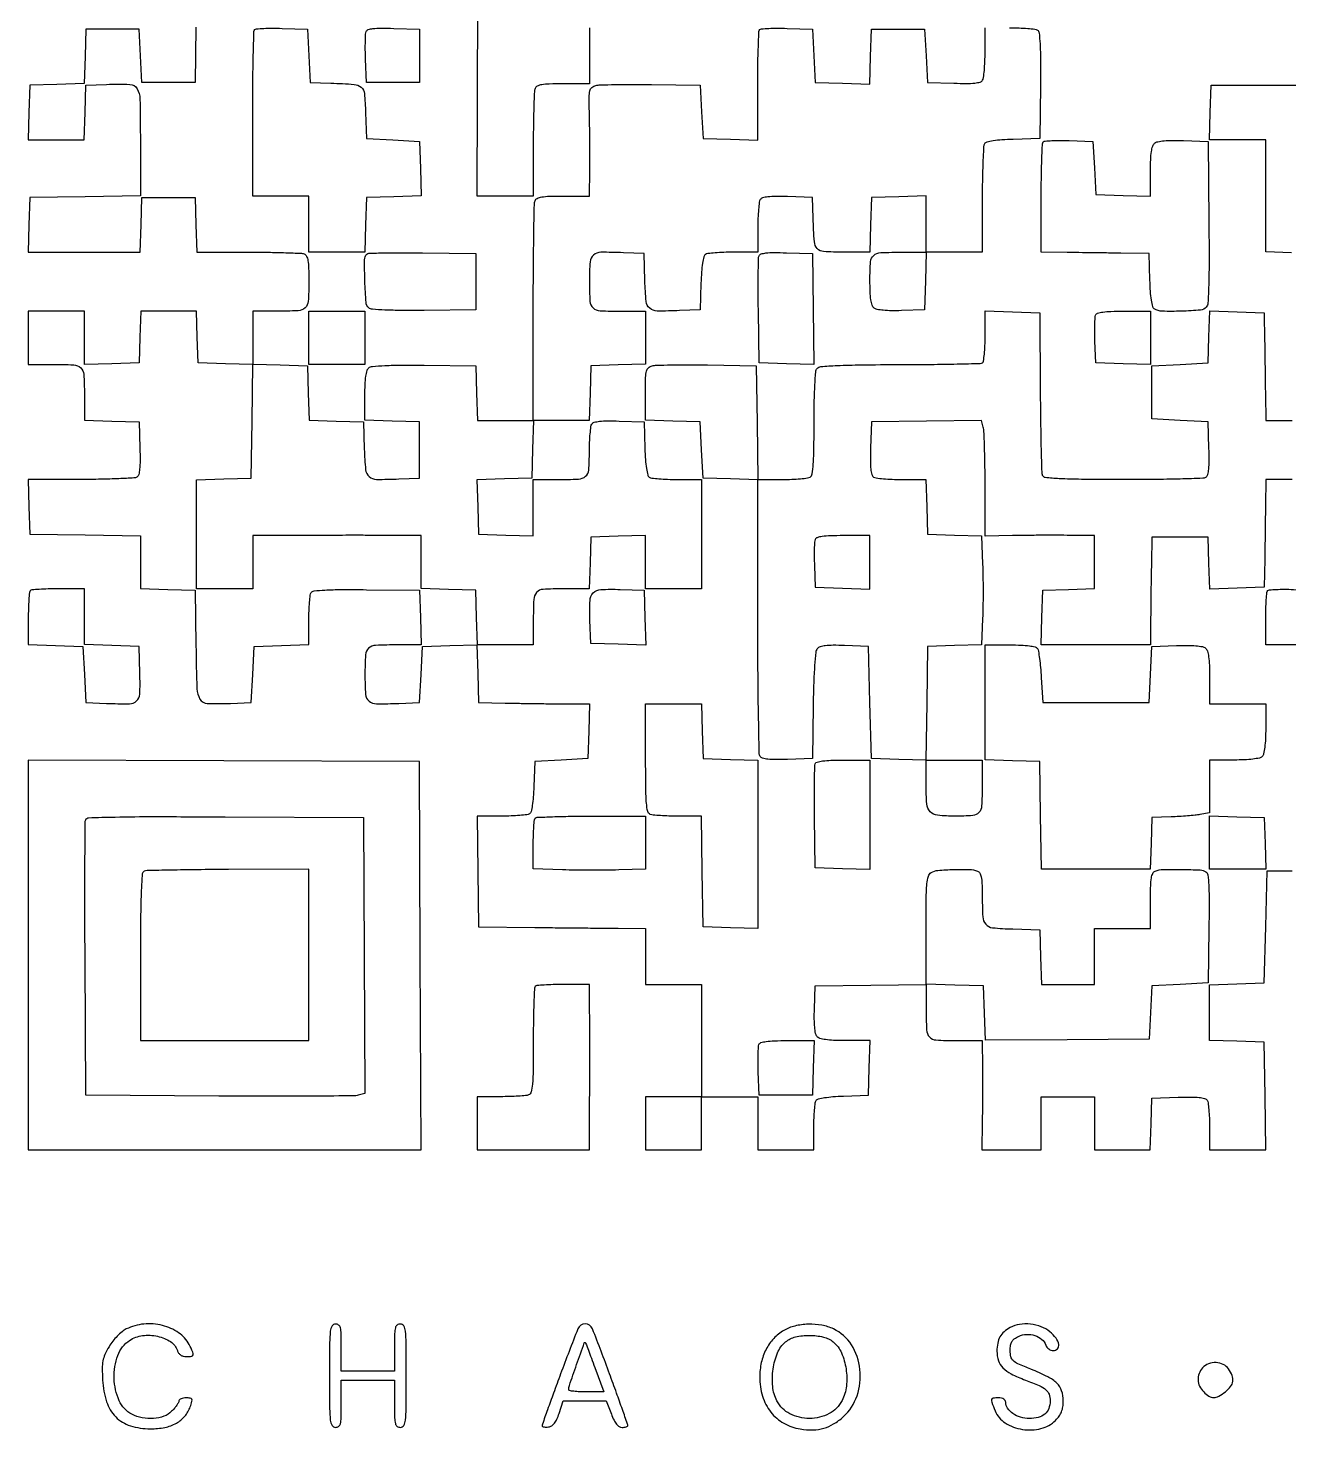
# Model space of a CAD drawing. Extents: x 156 to 936, y 95 to 969.
# Drawn here: x 155.9 to 582.9, y 95.1 to 569.9 of the extents above; entities that cross this region are included whole.
import ezdxf

# ---------------------------------------------------------------- set-up
doc = ezdxf.new("R2010")
doc.units = 0

msp = doc.modelspace()

# ---------------------------------------------------------------- linework, layer by layer
for points in [[(346, 569.962474), (346, 551), (337.106989, 551, 0.00673), (332.428287, 550.937024, 0.034532), (329.845898, 550.688469, 0.06988), (328.346128, 550.217093, 0.192406), (327.606989, 549.418213, 0.081401), (327.364228, 548.244542, 0.002396), (327.178303, 543.184475, 0.00474), (327.044049, 537.207024, 0.003244), (327, 530.418213), (327, 513), (317.492862, 513), (307.985724, 513), (308.242862, 579.25)], [(488.25, 569.984687, -0.00854), (491.497473, 569.923184, -0.011541), (494.429181, 569.749726, -0.008672), (496.852426, 569.507761, -0.112816), (497.700404, 569.206323, -0.229632), (498.294705, 568.243763, -0.012092), (498.582705, 564.535465, -0.012629), (498.736243, 559.066851, -0.00349), (498.700404, 550.471635), (498.5, 532.5), (489.532999, 532.207902, 0.009786), (485.707636, 532.008289, 0.020298), (482.737125, 531.673305, 0.020215), (480.552989, 531.24575, 0.195149), (479.798312, 530.707902, 0.129255), (479.489647, 529.741212, 0.002676), (479.251635, 524.640759, 0.006075), (479.076779, 518.639681, 0.004029), (479.015313, 511.75), (479, 494), (469.536212, 494), (460.072424, 494), (459.786212, 484.25), (459.5, 474.5), (451.655204, 474.206229, -0.01153), (448.264652, 474.157498, -0.021342), (445.514748, 474.298867, -0.023545), (443.431833, 474.594776, -0.126804), (442.405204, 475.078674, -0.144912), (441.750408, 476.056098, -0.038672), (441.327728, 477.901799, -0.027367), (441.07498, 480.608736, -0.009595), (441, 484.515456, -0.01699), (441.212859, 490.777987, -0.201397), (442.280595, 492.90398, -0.167513), (444.642561, 493.836298, -0.011001), (452.081787, 494), (460, 494), (460, 503.537526), (460, 513.075052), (450.75, 512.787526), (441.5, 512.5), (441.212474, 503.25), (440.924948, 494), (431.981526, 494, -0.014194), (425.286679, 494.190094, -0.199365), (423.165084, 495.215838, -0.165063), (422.188689, 497.527107, -0.009054), (421.754332, 505.5), (421.5, 512.5), (413.085653, 512.793098, 0.008519), (409.085459, 512.864234, 0.027159), (406.4185, 512.721251, 0.039341), (404.659703, 512.389362, 0.187221), (403.850966, 511.793098, 0.110402), (403.527533, 510.894283, 0.00954), (403.267102, 508.45641, 0.012203), (403.081041, 505.504112, 0.00917), (403.015313, 502.25), (403, 494), (394.75, 493.984687, 0.008591), (391.501991, 493.922842, 0.011595), (388.568616, 493.748365, 0.008743), (386.144238, 493.504907, 0.112618), (385.292098, 493.201688, 0.195149), (384.75425, 492.447011, 0.020215), (384.326695, 490.262875, 0.020298), (383.991711, 487.292364, 0.009786), (383.792098, 483.467001), (383.5, 474.5), (376.520917, 474.199088, -0.012739), (368.942653, 474.065605, -0.177046), (366.421808, 475.009645, -0.194277), (365.223546, 477.321238, -0.015844), (364.787398, 484.259666), (364.5, 493.5), (357.520917, 493.800912, 0.012267), (349.889946, 493.942531, 0.175386), (347.378493, 493.01661, 0.203074), (346.229837, 490.753293, 0.017236), (346, 484.087937, 0.014829), (346.200014, 477.345637, 0.195691), (347.25355, 475.141127, 0.174979), (349.601181, 474.170532, 0.011397), (357.081787, 474), (365, 474), (365, 465.037526), (365, 456.075052), (355.75, 455.787526), (346.5, 455.5), (346.212474, 446.25), (345.924948, 437), (336.498686, 437), (327.072424, 437), (326.786212, 427.25), (326.5, 417.5), (317.212977, 417.211984), (307.925954, 416.923969), (308.212977, 407.711984), (308.5, 398.5), (317.75, 398.212474), (327, 397.924948), (327, 407.462474), (327, 417), (334.918213, 417, 0.010942), (342.344571, 417.162535, 0.165682), (344.712752, 418.08692, 0.202261), (345.787688, 420.197169, 0.01753), (346.015313, 426.356989, -0.009288), (346.081049, 429.570103, -0.012325), (346.267102, 432.487838, -0.009701), (346.527636, 434.896861, -0.10999), (346.850966, 435.793098, -0.187221), (347.659703, 436.389362, -0.039341), (349.4185, 436.721251, -0.027159), (352.085459, 436.864234, -0.008519), (356.085653, 436.793098), (364.5, 436.5), (364.792098, 427.532999, 0.009786), (364.991711, 423.707636, 0.020298), (365.326695, 420.737125, 0.020215), (365.75425, 418.552989, 0.195149), (366.292098, 417.798312, 0.112618), (367.144238, 417.495093, 0.008743), (369.568616, 417.251635, 0.011595), (372.501991, 417.077158, 0.008591), (375.75, 417.015313), (384, 417), (384, 398.5), (384, 380), (374.5, 380), (365, 380), (365, 389.037526), (365, 398.075052), (355.75, 397.787526), (346.5, 397.5), (346.211067, 388.75), (345.922134, 380), (337.068056, 380, 0.014894), (330.341584, 379.799592, 0.19588), (328.139643, 378.745608, 0.17474), (327.170301, 376.397567, 0.011383), (327, 368.918213), (327, 361), (317.537526, 361), (308.075052, 361), (307.787526, 370.25), (307.5, 379.5), (298.25, 379.787526), (289, 380.075052), (289, 389.037526), (289, 398), (279.75, 398.065327, 0.000911), (275.454106, 398.087835, 0.000484), (270.132812, 398.100863, 0.000482), (264.692963, 398.103677, 0.000748), (260, 398.094565, -0.000007), (255.342287, 398.078617, -0.000004), (250.014062, 398.060489, -0.000004), (244.851552, 398.043015, -0.000009), (240.75, 398.029238), (232, 398), (232, 389), (232, 380), (222.5, 380), (213, 380), (213, 398.462474), (213, 416.924948), (222.25, 417.212474), (231.5, 417.5), (231.771723, 436.787238), (232.043446, 456.074477), (241.271723, 455.787238), (250.5, 455.5), (250.787036, 446.287036), (251.074071, 437.074071), (260.287036, 436.787036), (269.5, 436.5), (269.787398, 427.259666, 0.015844), (270.223546, 420.321238, 0.194277), (271.421808, 418.009645, 0.177046), (273.942653, 417.065605, 0.012739), (281.520917, 417.199088), (288.5, 417.5), (288.5, 427), (288.5, 436.5), (279.25, 436.787526), (270, 437.075052), (270, 445.415081, -0.009932), (270.075287, 449.204974, -0.024571), (270.321808, 451.971987, -0.031047), (270.716156, 453.916716, -0.155212), (271.309087, 454.841556, -0.154677), (272.515232, 455.331439, -0.008096), (276.733702, 455.596234, -0.010385), (282.398845, 455.742011, -0.004306), (290.059087, 455.714001), (307.5, 455.5), (307.787526, 446.25), (308.075052, 437), (317.537526, 437), (327, 437), (327, 473.418213, -0.001558), (327.043843, 487.491593, -0.002435), (327.178303, 499.603225, -0.00066), (327.360793, 510.155181, -0.087168), (327.606989, 511.418213, -0.192406), (328.346128, 512.217093, -0.06988), (329.845898, 512.688469, -0.034532), (332.428287, 512.937024, -0.00673), (337.106989, 513), (346, 513), (346.118604, 521.75, 0.003042), (346.148847, 525.798511, 0.001646), (346.139354, 530.781082, 0.001639), (346.096358, 535.854449, 0.002586), (346.02269, 540.206875, -0.003803), (345.932353, 546.441161, -0.053038), (346.154375, 548.674329, -0.168965), (346.825018, 549.793538, -0.117984), (348.154086, 550.454186, -0.049828), (349.753688, 550.65819, -0.002931), (354.657763, 550.763221, -0.004405), (360.508798, 550.802669, -0.00323), (367, 550.747311), (383.5, 550.5), (384, 541.5), (384.5, 532.5), (393.75, 532.212474), (403, 531.924948), (403, 550.295808, -0.003576), (403.05073, 557.388334, -0.005629), (403.206402, 563.476628, -0.001779), (403.418393, 568.723569, -0.187517), (403.702644, 569.369311, -0.179987), (404.290922, 569.638564, -0.007016), (406.709672, 569.781547, -0.011703), (409.626528, 569.84459, -0.007913), (412.952644, 569.785977), (421.5, 569.5), (422, 560.5), (422.5, 551.5), (431.711984, 551.212977), (440.923969, 550.925954), (441.211984, 560.212977), (441.5, 569.5), (450.5, 569.5), (459.5, 569.5), (460, 560.5), (460.5, 551.5), (469.41543, 551.208654, 0.007874), (473.674656, 551.136581, 0.025891), (476.481964, 551.278743, 0.03736), (478.324421, 551.608404, 0.190691), (479.150117, 552.208654, 0.110447), (479.473134, 553.10652, 0.009524), (479.733216, 555.544105, 0.01219), (479.919039, 558.496014, 0.009158), (479.984687, 561.75), (480, 570)], [(212.772065, 570.25), (212.5, 551.5), (203.5, 551.5), (194.5, 551.5), (194, 560.5), (193.5, 569.5), (184.5, 569.5), (175.5, 569.5), (175.212964, 560.287036), (174.925929, 551.074071), (165.712964, 550.787036), (156.5, 550.5), (156.212474, 541.25), (155.924948, 532), (165.424948, 532), (174.924948, 532), (175.212474, 541.25), (175.5, 550.5), (182.479083, 550.800912, -0.019887), (190.395541, 550.827201, -0.254784), (192.858708, 549.366061, -0.130637), (193.82844, 545.950524, -0.004209), (193.95, 531.509196), (193.95, 513.043947), (175.225, 512.771973), (156.5, 512.5), (156.212474, 503.25), (155.924948, 494), (174.924948, 494), (193.924948, 494), (194.212474, 503.25), (194.5, 512.5), (203.5, 512.5), (212.5, 512.5), (212.787526, 503.25), (213.075052, 494), (230.455738, 494, -0.003251), (237.230164, 493.95595, -0.004749), (243.195498, 493.821697, -0.002404), (248.244887, 493.63576, -0.081377), (249.418213, 493.393011, -0.191418), (250.215888, 492.657806, -0.070374), (250.68772, 491.171299, -0.03487), (250.936736, 488.615452, -0.006853), (251, 484, -0.015117), (250.798229, 477.3277, -0.196524), (249.742703, 475.134562, -0.173918), (247.393226, 474.169516, -0.011337), (239.918213, 474), (232, 474), (232, 464.962474), (232, 455.924948), (222.75, 456.212474), (213.5, 456.5), (213.211067, 465.25), (212.922134, 474), (203.5, 474), (194.077866, 474), (193.788933, 465.25), (193.5, 456.5), (184.25, 456.212474), (175, 455.924948), (175, 464.962474), (175, 474), (165.5, 474), (156, 474), (156, 465), (156, 456), (163.918213, 456, -0.011384), (171.397656, 455.829682, -0.174757), (173.745668, 454.860252, -0.195866), (174.79962, 452.658129, -0.014889), (175, 445.930537), (175, 437.075052), (184.25, 436.787526), (193.5, 436.5), (193.791346, 427.58457, -0.007874), (193.863419, 423.325344, -0.025891), (193.721257, 420.518036, -0.03736), (193.391596, 418.675579, -0.190691), (192.791346, 417.849883, -0.12812), (191.766219, 417.520949, -0.002982), (186.654247, 417.266784, -0.006424), (180.622383, 417.080541, -0.004289), (173.712474, 417.015313), (155.924948, 417), (156.212474, 407.75), (156.5, 398.5), (175.25, 398.227935), (194, 397.955869), (194, 389.015461), (194, 380.075052), (203.25, 379.787526), (212.5, 379.5), (212.772016, 360.763526, 0.004158), (213.106261, 346.126829, 0.128108), (214.125538, 342.660318, 0.253026), (216.624132, 341.181735, 0.020449), (224.520917, 341.199088), (231.5, 341.5), (232, 351), (232.5, 360.5), (241.75, 360.787526), (251, 361.075052), (251.015313, 369.287526, -0.008579), (251.076819, 372.520618, -0.011582), (251.250274, 375.440204, -0.008725), (251.492273, 377.853243, -0.11268), (251.793677, 378.700404, -0.229632), (252.756237, 379.294705, -0.012092), (256.464535, 379.582705, -0.012629), (261.933149, 379.736243, -0.00349), (270.528365, 379.700404), (288.5, 379.5), (288.787526, 370.25), (289.075052, 361), (281.119313, 361, 0.011317), (273.609079, 360.829994, 0.174628), (271.256453, 359.86009, 0.19609), (270.200552, 357.655815, 0.014866), (270, 350.912063, 0.017236), (270.229837, 344.246707, 0.203074), (271.378493, 341.98339, 0.175386), (273.889946, 341.057469, 0.012267), (281.520917, 341.199088), (288.5, 341.5), (289, 351), (289.5, 360.5), (298.713341, 360.787041), (307.926682, 361.074081), (308.213341, 351.287041), (308.5, 341.5), (317.5, 341.301866, 0.001404), (321.650879, 341.222148, 0.000772), (326.731336, 341.146698, 0.000769), (331.886559, 341.086034, 0.001232), (336.287526, 341.051866), (346.075052, 341), (345.787526, 331.75), (345.5, 322.5), (336.5, 322), (327.5, 321.5), (327.206033, 313.031844, -0.010674), (327.005667, 309.460658, -0.020911), (326.666992, 306.63313, -0.02067), (326.236162, 304.533237, -0.192561), (325.706033, 303.797157, -0.112747), (324.854448, 303.494361, -0.008694), (322.424353, 303.251296, -0.011557), (319.484266, 303.077071, -0.008556), (316.227935, 303.015313), (307.955869, 303), (308.227935, 284.25), (308.5, 265.5), (327.5, 265.299228, 0.000224), (335.452664, 265.218754, 0.000205), (343.635938, 265.142972, 0.000205), (350.936742, 265.081359, 0.000677), (355.75, 265.049228), (365, 265), (365, 255.5), (365, 246), (374.5, 246), (384, 246), (384, 227), (384, 208), (374.5, 208), (365, 208), (365, 199), (365, 190), (374.5, 190), (384, 190), (384, 199), (384, 208), (393.5, 208), (403, 208), (403, 199), (403, 190), (412.5, 190), (422, 190), (422.015313, 197.75, -0.009121), (422.07711, 200.806269, -0.012155), (422.251296, 203.57771, -0.009471), (422.494844, 205.866303, -0.110752), (422.797157, 206.706033, -0.192561), (423.533237, 207.236162, -0.02067), (425.63313, 207.666992, -0.020911), (428.460658, 208.005667, -0.010674), (432.031844, 208.206033), (440.5, 208.5), (440.787526, 217.75), (441.075052, 227), (432.659971, 227, -0.009341), (428.67439, 227.074469, -0.027071), (425.928617, 227.326393, -0.038412), (424.062509, 227.748416, -0.145738), (423.078674, 228.405204, -0.126804), (422.594776, 229.431833, -0.023545), (422.298867, 231.514748, -0.021342), (422.157498, 234.264652, -0.01153), (422.206229, 237.655204), (422.5, 245.5), (441.25, 245.772065), (460, 246.044131), (460, 238.103853, 0.011363), (460.170443, 230.604629, 0.175001), (461.141832, 228.254453, 0.195746), (463.348662, 227.199954, 0.01479), (470.106989, 227), (479, 227), (479.093918, 217.75, -0.002292), (479.117367, 213.539118, -0.001345), (479.108771, 208.5, -0.001345), (479.073066, 203.460889, -0.002292), (479.012598, 199.25), (478.83736, 190), (488.91868, 190), (499, 190), (499, 199), (499, 208), (508, 208), (517, 208), (517, 199), (517, 190), (526.461067, 190), (535.922134, 190), (536.211067, 198.75), (536.5, 207.5), (545.41543, 207.791346, -0.007874), (549.674656, 207.863419, -0.025891), (552.481964, 207.721257, -0.03736), (554.324421, 207.391596, -0.190691), (555.150117, 206.791346, -0.10844), (555.472644, 205.905885, -0.010308), (555.733216, 203.60277, -0.012782), (555.918998, 200.812394, -0.009736), (555.984687, 197.75), (556, 190), (565.522559, 190), (575.045117, 190), (574.772559, 208.25), (574.5, 226.5), (565.25, 226.787526), (556, 227.075052), (556, 236.5), (556, 245.924948), (565.25, 246.212474), (574.5, 246.5), (575, 265.5), (575.5, 284.5), (584, 284.5)], [(584, 417), (575, 417), (574.920976, 408.25, -0.000753), (574.878466, 404.215499, -0.000414), (574.814941, 399.279688, -0.000413), (574.742218, 394.27269, -0.000662), (574.670976, 390), (574.5, 380.5), (565.289473, 380.212997), (556.078945, 379.925993), (555.789473, 388.712997), (555.5, 397.5), (546, 397.5), (536.5, 397.5), (536.301866, 388.5, 0.00132), (536.222157, 384.385751, 0.000758), (536.146698, 379.426562, 0.000758), (536.08599, 374.443617, 0.001265), (536.051866, 370.25), (536, 361), (517.462474, 361), (498.924948, 361), (499.212474, 370.25), (499.5, 379.5), (508.25, 379.788933), (517, 380.077866), (517, 389.038933), (517, 398), (507.75, 398.093918, 0.002292), (503.539118, 398.117367, 0.001345), (498.5, 398.108771, 0.001345), (493.460889, 398.073066, 0.002292), (489.25, 398.012598), (480, 397.83736), (479.986345, 415.16868, 0.003246), (479.936805, 421.973159, 0.00449), (479.797917, 428.076212, 0.002856), (479.606087, 433.196561, 0.05471), (479.364061, 434.771616), (478.755432, 437.043231), (460.127716, 436.771616), (441.5, 436.5), (441.208654, 427.58457, 0.007874), (441.136581, 423.325344, 0.025891), (441.278743, 420.518036, 0.03736), (441.608404, 418.675579, 0.190691), (442.208654, 417.849883, 0.110303), (443.105622, 417.526902, 0.00958), (445.533081, 417.266784, 0.012233), (448.472868, 417.080964, 0.009199), (451.712474, 417.015313), (459.924948, 417), (460.212474, 407.75), (460.5, 398.5), (469.654706, 398.213735), (478.809412, 397.92747), (479.154706, 388.35795, -0.005583), (479.261983, 384.050873, -0.003473), (479.296302, 378.997442, -0.003484), (479.260791, 374.011589, -0.006298), (479.151854, 369.930442), (478.803708, 361.072454), (469.651854, 360.786227), (460.5, 360.5), (460.228407, 341.25), (459.956814, 322), (469.478407, 322), (479, 322), (479, 313.106989, -0.013048), (478.826319, 306.452734, -0.172537), (477.897552, 304.218081, -0.193967), (475.811393, 303.205172, -0.01721), (469.852471, 303, -0.024519), (463.919925, 303.291098, -0.18172), (461.425874, 304.519247, -0.16934), (460.26327, 307.135225, -0.020681), (460, 313.497658), (460, 321.924948), (450.75, 322.212474), (441.5, 322.5), (441, 341.5), (440.5, 360.5), (432.403945, 360.787955, 0.009179), (428.505848, 360.854987, 0.028683), (425.888226, 360.701645, 0.042759), (424.133146, 360.343442, 0.148905), (423.177736, 359.714159, 0.148709), (422.659149, 358.478879, 0.007389), (422.270344, 354.043584, 0.009943), (421.960504, 348.178124, 0.004405), (421.773792, 340.426204), (421.5, 322.5), (413.085653, 322.206902, -0.008519), (409.085459, 322.135766, -0.027159), (406.4185, 322.278749, -0.039341), (404.659703, 322.610638, -0.187221), (403.850966, 323.206902, -0.137259), (403.51657, 324.31728, -0.000528), (403.267102, 337.695067, -0.002655), (403.080334, 352.903649, -0.00166), (403.015313, 370.712474), (403, 416.924948), (393.75, 417.212474), (384.5, 417.5), (384, 427), (383.5, 436.5), (374.25, 436.787526), (365, 437.075052), (365, 446.018474, -0.004756), (365.052686, 451.557649, -0.053446), (365.328397, 453.737505, -0.153964), (365.996547, 454.856882, -0.121969), (367.25, 455.516463, -0.053901), (368.797256, 455.724981, -0.002978), (373.685938, 455.824256, -0.004581), (379.515656, 455.854498, -0.003332), (386, 455.785515), (402.5, 455.5), (402.771593, 436.25), (403.043186, 417), (411.271593, 417.015313, 0.009176), (414.517247, 417.080926, 0.012209), (417.462002, 417.266638, 0.009549), (419.893626, 417.52658, 0.110385), (420.790541, 417.849385, 0.220723), (421.448073, 418.873054, 0.016407), (421.800709, 422.262256, 0.014231), (422.021347, 427.46242, 0.003486), (422.081081, 436.030458, -0.004788), (422.149456, 443.170919, -0.008965), (422.363592, 448.943159, -0.005377), (422.666551, 453.543223, -0.155282), (423.105096, 454.626633, -0.20349), (424.347918, 455.268257, -0.007154), (429.865165, 455.603946, -0.008758), (437.964491, 455.838455, -0.002204), (451.161454, 455.931117, 0.001923), (461.588984, 455.99846, 0.00305), (470.518333, 456.14495, 0.000712), (478.331515, 456.331935, 0.132829), (479.096899, 456.559887, 0.223267), (479.455302, 457.109448, 0.00974), (479.734714, 459.44464, 0.014955), (479.934548, 462.307113, 0.009948), (480, 465.596543), (480, 474.075052), (489.25, 473.787526), (498.5, 473.5), (498.670985, 446.677101, 0.001783), (498.774162, 436.298381, 0.002759), (498.944711, 427.334802, 0.000857), (499.148675, 419.568502, 0.084811), (499.362711, 418.497175, 0.284356), (500.347665, 417.74794, 0.011151), (505.079476, 417.397559, 0.010514), (512.614259, 417.167042, 0.001879), (526.691726, 417.085407, 0.002864), (537.060239, 417.123634, 0.004446), (546.004402, 417.287398, 0.001457), (553.721296, 417.519859, 0.133867), (554.791346, 417.849904, 0.190694), (555.391597, 418.67559, 0.03736), (555.721258, 420.518039, 0.025891), (555.863419, 423.325341, 0.007874), (555.791346, 427.58457), (555.5, 436.5), (546, 437), (536.5, 437.5), (536.5, 446.5), (536.5, 455.5), (546, 456), (555.5, 456.5), (555.789473, 465.287003), (556.078945, 474.074007), (565.289473, 473.787003), (574.5, 473.5), (574.643608, 464, -0.000218), (574.706331, 459.727313, -0.000136), (574.776284, 454.720312, -0.000137), (574.842549, 449.784503, -0.000248), (574.893608, 445.75), (575, 437), (584, 437)]]:
    msp.add_lwpolyline(points, format="xyb")
for points in [[(251, 560.5), (251.5, 551.5), (258.5, 551.245668, -0.009206), (266.366323, 550.81473, -0.159803), (268.710509, 549.850964, -0.195196), (269.801646, 547.746161, -0.014923), (270.211203, 541.240685), (270.5, 532.5), (279.5, 532), (288.5, 531.5), (288.787023, 522.288016), (289.074046, 513.076031), (279.787023, 512.788016), (270.5, 512.5), (270.212474, 503.25), (269.924948, 494), (260.462474, 494), (251, 494), (251, 503.5), (251, 513), (241.5, 513), (232, 513), (232, 540.833333, -0.002362), (232.050651, 551.554139, -0.003792), (232.206402, 560.697027, -0.000816), (232.416662, 568.705227, -0.191676), (232.702644, 569.369311, -0.179987), (233.290922, 569.638564, -0.007016), (235.709672, 569.781547, -0.011703), (238.626528, 569.84459, -0.007913), (241.952644, 569.785977), (250.5, 569.5)], [(288.5, 560.5), (288.5, 551.5), (279.5, 551.5), (270.5, 551.5), (270.205027, 559.411609, -0.006757), (270.130652, 562.542211, -0.008847), (270.151984, 565.403842, -0.006825), (270.2445, 567.787219, -0.078651), (270.438673, 568.700781, -0.222283), (271.127059, 569.364206, -0.05328), (272.715903, 569.724548, -0.030281), (275.338027, 569.871594, -0.007113), (279.733647, 569.789171), (288.5, 569.5)], [(517, 522.5), (517.5, 513.5), (526.75, 513.212474), (536, 512.924948), (536, 521.340029, -0.009351), (536.074482, 525.322334, -0.027014), (536.326278, 528.069021, -0.038246), (536.747672, 529.936888, -0.145956), (537.40308, 530.919564, -0.128993), (538.450915, 531.407951, -0.022589), (540.626634, 531.702175, -0.020484), (543.52409, 531.84218, -0.010573), (547.15308, 531.792008), (555.5, 531.5), (555.766305, 504.122109, -0.002362), (555.830267, 491.335809, -0.007654), (555.702722, 482.850013, -0.005572), (555.451567, 476.798678, -0.161405), (554.89386, 475.372109, -0.201624), (552.982658, 474.376732, -0.012415), (546.445614, 474.000988, -0.014843), (539.963846, 473.982174, -0.135666), (537.292098, 474.798312, -0.195149), (536.75425, 475.552989, -0.020215), (536.326695, 477.737125, -0.020298), (535.991711, 480.707636, -0.009786), (535.792098, 484.532999), (535.5, 493.5), (526, 493.643608, 0.000218), (521.727313, 493.706331, 0.000136), (516.720312, 493.776284, 0.000137), (511.784503, 493.842549, 0.000248), (507.75, 493.893608), (499, 494), (499, 512.333333, -0.003589), (499.050815, 519.411553, -0.005649), (499.206746, 525.487996, -0.001792), (499.419108, 530.723863, -0.187471), (499.703816, 531.370483, -0.17855), (500.286747, 531.639255, -0.007766), (502.564452, 531.783202, -0.012381), (505.319749, 531.846095, -0.008434), (508.453816, 531.787149), (516.5, 531.5)], [(307.5, 484), (307.5, 474.5), (290.059087, 474.285999, -0.004306), (282.398845, 474.257989, -0.010385), (276.733702, 474.403766, -0.008096), (272.515232, 474.668561, -0.154677), (271.309087, 475.158444, -0.204489), (270.367182, 476.991528, -0.009287), (269.987218, 484.19958, -0.009446), (269.87764, 491.407752, -0.197954), (270.688496, 493.355163, -0.19128), (271.321579, 493.628369, -0.001798), (276.480314, 493.761564, -0.0057), (282.465536, 493.826322, -0.003617), (289.438496, 493.77183), (307.5, 493.5)], [(421.772204, 474.71218), (422.044409, 455.924361), (412.772204, 456.21218), (403.5, 456.5), (403.225464, 473.964868, -0.002823), (403.157086, 480.753462, -0.004215), (403.180851, 486.688445, -0.00185), (403.262501, 491.748662, -0.086861), (403.45911, 492.754039, -0.230482), (404.132433, 493.382988, -0.046818), (405.777796, 493.724608, -0.028677), (408.433667, 493.867661, -0.007362), (412.733647, 493.789171), (421.5, 493.5)], [(536, 464.962474), (536, 455.924948), (526.75, 456.212474), (517.5, 456.5), (517.203033, 463.906415, -0.007079), (517.126964, 466.841003, -0.009185), (517.144753, 469.531874, -0.007235), (517.23321, 471.773024, -0.078282), (517.421649, 472.656415, -0.228018), (518.10667, 473.302323, -0.041983), (519.847946, 473.698536, -0.027394), (522.610611, 473.934044, -0.007567), (526.968615, 474), (536, 474)], [(422.421649, 396.656415, 0.078282), (422.23321, 395.773024, 0.007235), (422.144753, 393.531874, 0.009185), (422.126964, 390.841003, 0.007079), (422.203033, 387.906415), (422.5, 380.5), (431.75, 380.212474), (441, 379.924948), (441, 388.962474), (441, 398), (431.968615, 398, 0.007567), (427.610611, 397.934044, 0.027394), (424.847946, 397.698536, 0.041983), (423.10667, 397.302323, 0.228018)], [(156.666667, 379.333333, 0.174595), (156.400837, 378.768224, 0.005912), (156.195833, 376.278732, 0.010516), (156.048335, 373.289663, 0.007069), (156, 369.870859), (156, 361.075052), (165.25, 360.787526), (174.5, 360.5), (175, 351), (175.5, 341.5), (182.479083, 341.199088, 0.012183), (190.224292, 341.054051, 0.182581), (192.703073, 342.006436, 0.205359), (193.781971, 344.311888, 0.015937), (193.78715, 351.278376), (193.5, 360.5), (184.25, 360.787526), (175, 361.075052), (175, 370.537526), (175, 380), (166.166667, 380, 0.007039), (162.733476, 379.951666, 0.010477), (159.732292, 379.804167, 0.005871), (157.23216, 379.599192, 0.174709)], [(364.788029, 370.211971), (365.076058, 360.923942), (355.788029, 361.211971), (346.5, 361.5), (346.206229, 369.344796, -0.019645), (346.218611, 376.021195, -0.185166), (347.333807, 378.605942, -0.189669), (349.876766, 379.748898, -0.020771), (356.403945, 379.787955), (364.5, 379.5)], [(592.787526, 370.25), (593.075052, 361), (584.037526, 361), (575, 361), (575, 369.833333, -0.007429), (575.05105, 373.269125, -0.010988), (575.206746, 376.278621, -0.006414), (575.423524, 378.778731, -0.173222), (575.703816, 379.370483, -0.17855), (576.286747, 379.639255, -0.007766), (578.564452, 379.783202, -0.012381), (581.319749, 379.846095, -0.008434), (584.453816, 379.787149), (592.5, 379.5)], [(497.690983, 359.75, -0.102535), (498.032598, 358.869389, -0.008061), (498.409226, 356.370313, -0.010698), (498.749484, 353.346792, -0.007979), (499, 350), (499.5, 341.5), (517.5, 341.5), (535.5, 341.5), (536, 351), (536.5, 360.5), (544.84692, 360.792008, -0.010573), (548.47591, 360.84218, -0.020484), (551.373366, 360.702175, -0.022589), (553.549085, 360.407951, -0.128993), (554.59692, 359.919564, -0.148524), (555.258362, 358.916959, -0.037384), (555.677696, 356.98332, -0.026099), (555.927045, 354.112425, -0.008613), (556, 349.877555), (556, 341), (565.5, 341), (575, 341), (575, 332.7, -0.011084), (574.92177, 329.171507, -0.020332), (574.677711, 326.306878, -0.021091), (574.310542, 324.139671, -0.144849), (573.8, 323.2, -0.144849), (572.860329, 322.689458, -0.021091), (570.693122, 322.322289, -0.020332), (567.828493, 322.07823, -0.011084), (564.3, 322), (556, 322), (556, 313.045313), (556, 304.090626), (552.75, 303.541226, -0.016338), (551.067278, 303.313028, -0.005182), (548.545313, 303.080976, -0.005167), (545.726918, 302.880374, -0.005727), (543, 302.745913), (536.5, 302.5), (536.211067, 293.75), (535.922134, 285), (517.483626, 285), (499.045117, 285), (498.772559, 303.25), (498.5, 321.5), (489.25, 321.787526), (480, 322.075052), (480, 341.537526), (480, 361), (488.440983, 361, -0.009585), (492.22901, 360.92738, -0.024001), (494.983238, 360.689017, -0.029014), (496.905665, 360.314643, -0.188703)], [(384.212474, 331.75), (384.5, 322.5), (393.75, 322.212474), (403, 321.924948), (403, 293.424948), (403, 264.924948), (393.75, 265.212474), (384.5, 265.5), (384.227935, 284.25), (383.955869, 303), (376.059722, 303, -0.00696), (372.922123, 303.043678, -0.008818), (370.025762, 303.175485, -0.007205), (367.611535, 303.363019, -0.068726), (366.606787, 303.597395, -0.251592), (365.752906, 304.587946, -0.034195), (365.329265, 307.388782, -0.017926), (365.101544, 312.346015, -0.002514), (365.05, 322.597395), (365.05, 341), (374.487474, 341), (383.924948, 341)], [(441, 303.462474), (441, 284.924948), (431.75, 285.212474), (422.5, 285.5), (422.267123, 302.5, -0.00257), (422.210592, 309.10516, -0.003849), (422.235279, 314.873438, -0.001636), (422.310426, 319.800433, -0.082207), (422.485738, 320.75, -0.245532), (423.122652, 321.334658, -0.032523), (424.976495, 321.702901, -0.02475), (427.790814, 321.932979, -0.008021), (431.968615, 322), (441, 322)], [(269.759875, 255.77153), (270.019749, 209.043061), (267.759875, 208.494001, -0.057675), (266.004934, 208.276836, -0.000538), (252.945088, 208.187752, -0.00181), (237.910959, 208.155786, -0.001169), (220.5, 208.222471), (175.5, 208.5), (175.239372, 254.5, -0.000997), (175.174287, 272.225103, -0.001596), (175.197198, 287.357597, -0.000282), (175.267665, 300.72814, -0.090314), (175.461789, 301.759906, -0.301449), (176.45055, 302.464468, -0.003096), (185.402033, 302.70934, -0.005599), (198.68089, 302.841585, -0.001079), (222.722417, 302.759906), (269.5, 302.5)], [(365, 294.037526), (365, 285.075052), (355.924009, 284.787526, -0.005361), (351.734385, 284.699755, -0.002936), (346.598913, 284.677407, -0.002926), (341.382931, 284.715858, -0.004663), (336.924009, 284.816413), (327, 285.132827), (327, 293.399747, -0.007518), (327.04836, 296.615787, -0.011104), (327.195833, 299.434092, -0.00654), (327.40125, 301.773946, -0.17288), (327.666667, 302.333333, -0.188134), (328.281849, 302.603258, -0.001621), (333.522917, 302.804167, -0.005368), (339.591013, 302.951878, -0.0034), (346.666667, 303), (365, 303)], [(195.25, 284.337719, 0.286605), (194.579791, 283.416621, 0.006896), (194.265434, 277.906228, 0.008864), (194.055066, 269.647433, 0.001935), (194, 255.416667), (194, 227), (222.5, 227), (251, 227), (251, 256), (251, 285), (223.75, 284.921053, 0.001717), (213.21496, 284.854351, 0.002675), (204.1375, 284.717133, 0.000767), (196.247198, 284.543529, 0.090243)], [(477.418213, 284.393011, -0.174962), (478.194519, 283.72193, -0.077284), (478.675502, 282.433506, -0.040828), (478.937682, 280.284782, -0.009474), (479.013655, 276.643011, 0.011543), (479.207478, 268.890713, 0.168892), (480.213641, 266.391282, 0.19215), (482.505241, 265.216284, 0.01571), (489.357189, 264.786107), (498.5, 264.5), (498.787526, 255.25), (499.075052, 246), (508.037526, 246), (517, 246), (517, 255.5), (517, 265), (526.5, 265), (536, 265), (536, 274.393011, -0.006203), (536.061721, 279.367534, -0.033028), (536.308255, 282.073821, -0.067576), (536.777496, 283.635863, -0.196891), (537.581787, 284.393011, -0.085435), (540.273862, 284.927386, -0.009744), (546.491495, 284.964753, -0.007756), (552.802473, 284.781761, -0.130995), (554.773242, 284.161306, -0.226527), (555.421641, 283.126519, -0.01557), (555.716146, 279.589823, -0.013555), (555.85189, 274.125155, -0.003139), (555.773242, 264.926619), (555.5, 246.5), (546, 246), (536.5, 245.5), (536, 236.5), (535.5, 227.5), (507.786868, 227.299695), (480.073736, 227.099389), (479.786868, 236.299695), (479.5, 245.5), (469.75, 245.786212), (460, 246.072424), (460, 264.486522, -0.002325), (460.050061, 275.252402, -0.02013), (460.287597, 280.041933, -0.047131), (460.776172, 282.667179, -0.193666), (461.75, 283.919901, -0.111499), (464.027634, 284.637786, -0.013267), (469.344954, 284.939707, -0.014708), (474.666016, 284.943819, -0.084643)], [(327.666667, 245.333333, 0.187727), (327.396893, 244.719807, 0.001725), (327.195833, 239.655386, 0.005541), (327.048129, 233.783236, 0.003517), (327, 226.940322, -0.002591), (326.948521, 217.007632, -0.018927), (326.719131, 212.253764, -0.037894), (326.284782, 209.593068, -0.246524), (325.418213, 208.606989, -0.06844), (324.400281, 208.368926, -0.007317), (321.9751, 208.178303, -0.008902), (319.066073, 208.044385, -0.00705), (315.918213, 208), (308, 208), (308, 199), (308, 190), (327, 190), (346, 190), (346.047833, 198.25, 0.000501), (346.1059, 210.35919, 0.000739), (346.130502, 220.990245, 0.000847), (346.122736, 230.043055, 0.00166), (346.080423, 237.25), (346, 246), (337.166667, 246, 0.007039), (333.733476, 245.951666, 0.010477), (330.732292, 245.804167, 0.005871), (328.23216, 245.599192, 0.174709)], [(421.787526, 217.75), (421.5, 208.5), (412.5, 208.5), (403.5, 208.5), (403.205027, 216.411609, -0.006569), (403.129541, 219.539392, -0.008656), (403.147568, 222.392336, -0.006579), (403.235027, 224.7687, -0.079281), (403.423642, 225.661609, -0.22904), (404.108114, 226.304492, -0.041271), (405.861635, 226.698947, -0.027152), (408.637843, 226.934049, -0.007548), (413.006141, 227), (422.075052, 227)], [(189.206653, 129.331333, 0.05647), (187.743383, 128.391912, 0.028496), (186.122992, 126.910776, 0.027575), (184.581584, 125.146757, 0.033244), (183.345373, 123.326362, 0.026687), (181.976854, 120.676556, 0.058444), (181.288622, 118.502698, 0.048198), (181.051859, 115.97879, 0.013415), (181.169603, 112.004226, 0.063554), (182.523358, 104.70505, 0.116886), (185.629001, 99.559563, 0.123794), (190.570483, 96.538695, 0.076372), (197.343215, 95.515615, 0.047564), (202.248564, 95.995798, 0.078477), (206.153386, 97.417931, 0.091651), (209.013977, 99.772599, 0.091223), (210.84943, 102.99792, 0.01456), (211.429827, 104.833082, 0.180408), (211.372484, 105.55029, 0.25865), (210.872372, 105.913271, 0.030416), (209.44798, 106, 0.040794), (208.510695, 105.923402, 0.060207), (207.719094, 105.692898, 0.07917), (207.181289, 105.354497, 0.216059), (207, 104.954545, -0.130216), (206.853657, 104.40215, -0.023416), (206.278977, 103.49517, -0.023867), (205.485184, 102.470946, -0.01959), (204.545455, 101.454545, -0.107258), (201.928027, 99.770575, -0.071106), (198.425898, 99.002028, -0.066752), (194.613015, 99.228217, -0.071293), (191.085185, 100.455949, -0.172392), (186.785374, 105.051917, -0.095469), (185.086053, 112.639321, -0.094247), (186.322617, 120.402004, -0.162624), (190.33489, 125.483773, -0.114155), (194.667009, 127.078458, -0.084245), (199.789717, 126.859564, -0.091162), (204.195909, 125.034874, -0.17398), (206.491544, 122.026641, 0.080441), (206.926735, 121.165364, 0.090192), (207.597769, 120.524383, 0.084572), (208.489324, 120.13279, 0.061356), (209.567388, 120, 0.031466), (211.329997, 120.111035, 0.318204), (211.842411, 120.580769, 0.164845), (211.738192, 121.490448, 0.009108), (210.451451, 124.093882, 0.125235), (206.913378, 128.075982, 0.088604), (201.423835, 130.517299, 0.083442), (195.106278, 130.993349, 0.091914)], [(258, 113.5, 0.001825), (258.040662, 102.362042, 0.026629), (258.278571, 98.4375, 0.103099), (258.868713, 96.652291, 0.267644), (260, 96, 0.157888), (261.078201, 96.349175, 0.176663), (261.6875, 97.25, 0.055952), (261.948615, 99.198839, 0.005351), (262, 104), (262, 112), (271, 112), (280, 112), (280, 104, 0.005351), (280.051385, 99.198839, 0.055952), (280.3125, 97.25, 0.176663), (280.921799, 96.349175, 0.157888), (282, 96, 0.267644), (283.131287, 96.652291, 0.103099), (283.721429, 98.4375, 0.026629), (283.959338, 102.362042, 0.001825), (284, 113.5, 0.001825), (283.959338, 124.637958, 0.026629), (283.721429, 128.5625, 0.103099), (283.131287, 130.347709, 0.267644), (282, 131, 0.157888), (280.921799, 130.650825, 0.176663), (280.3125, 129.75, 0.055952), (280.051385, 127.801161, 0.005351), (280, 123), (280, 115), (271, 115), (262, 115), (262, 123, 0.005351), (261.948615, 127.801161, 0.055952), (261.6875, 129.75, 0.176663), (261.078201, 130.650825, 0.157888), (260, 131, 0.267644), (258.868713, 130.347709, 0.103099), (258.278571, 128.5625, 0.026629), (258.040662, 124.637958, 0.001825)], [(336.246026, 114.113552, 0.001231), (333.851761, 107.591237, 0.001947), (331.83477, 101.986836, 0.000438), (330.088906, 97.062212, 0.085159), (330, 96.544001, 0.292981), (330.153608, 96.304356, 0.066324), (330.637929, 96.155428, 0.048769), (331.339339, 96.107371, 0.029269), (332.171672, 96.180449, 0.105441), (333.249346, 96.581423, 0.085072), (334.166882, 97.412584, 0.06096), (334.980951, 98.760708, 0.025202), (335.755005, 100.75), (337.166667, 105), (344.447475, 105), (351.728284, 105), (353.44685, 100.5, 0.021842), (354.343195, 98.42912, 0.056916), (355.212264, 97.060853, 0.085848), (356.109711, 96.273828, 0.138032), (357.082708, 96, 0.031645), (357.817191, 96.046532, 0.048885), (358.436795, 96.187844, 0.06275), (358.866049, 96.393749, 0.254863), (359, 96.639469, 0.084522), (358.917087, 97.126449, 0.000385), (357.18837, 102.043875, 0.001816), (355.19686, 107.630131, 0.001144), (352.832748, 114.139469, 0.00596), (347.057031, 129.364584, 0.308749), (344.577691, 131.051221, 0.306953), (342.091629, 129.360578, 0.005915)], [(411.85853, 128.842497, 0.073738), (408.429114, 126.110472, 0.068154), (405.831662, 122.431806, 0.064597), (404.216197, 118.001905, 0.055457), (403.67183, 113.067302, 0.073169), (404.633739, 106.571146, 0.092667), (407.419682, 101.192172, 0.098084), (411.811504, 97.397705, 0.092302), (417.412522, 95.460847, 0.041109), (421.732731, 95.172355, 0.065464), (425.391171, 95.711194, 0.067557), (428.704751, 97.158814, 0.047014), (431.982036, 99.602735, 0.128691), (436.638009, 106.707583, 0.109038), (437.598588, 115.657898, 0.112317), (434.713477, 123.972287, 0.14348), (428.688109, 129.343713, 0.067785), (424.713877, 130.606706, 0.050571), (420.121027, 130.934653, 0.050993), (415.603989, 130.336426, 0.073108)], [(488.5, 129.845268, 0.055138), (486.410769, 128.382983, 0.085082), (485.027416, 126.673037, 0.081389), (484.254422, 124.542409, 0.046437), (484, 121.80887, 0.078735), (484.508914, 118.597106, 0.116416), (485.984064, 116.169783, 0.083318), (488.797644, 114.13266, 0.025605), (493.623054, 112.039844, -0.012035), (498.348827, 110.140833, -0.074206), (500.570841, 108.765316, -0.137174), (501.633611, 107.197467, -0.080941), (502, 104.948984, -0.089985), (501.534864, 102.385401, -0.12881), (500.207914, 100.507629, -0.11419), (497.992376, 99.376605, -0.06123), (494.928571, 99, -0.07314), (492.01026, 99.429187, -0.078773), (489.419426, 100.67834, -0.090781), (487.628088, 102.47739, -0.151694), (487, 104.5, 0.140575), (486.822179, 105.11998, 0.118484), (486.333333, 105.6, 0.088208), (485.543379, 105.90137, 0.04716), (484.5, 106, 0.028868), (482.693369, 105.895607, 0.310227), (482.169143, 105.438541, 0.155816), (482.221282, 104.525447, 0.007399), (483.376973, 101.640203, 0.152544), (486.835448, 97.521908, 0.103379), (492.603974, 95.327641, 0.100598), (498.907179, 95.599241, 0.136288), (503.844975, 98.39043, 0.040734), (505.082202, 99.847524, 0.061643), (505.877937, 101.306112, 0.059381), (506.312506, 102.955165, 0.034775), (506.454545, 104.994949, 0.079909), (505.905968, 108.405536, 0.119743), (504.317835, 110.953851, 0.078641), (501.195478, 113.17434, 0.019945), (495.5, 115.726891, -0.007593), (491.094163, 117.572192, -0.079962), (489.456754, 118.624967, -0.157862), (488.727745, 119.878745, -0.053433), (488.5, 122.003795, -0.034879), (488.62861, 123.845227, -0.097899), (489.051114, 125.060325, -0.105063), (489.883624, 125.973601, -0.043861), (491.324711, 126.826899, -0.101574), (493.988137, 127.491365, -0.087849), (496.848101, 127.108104, -0.094556), (499.227765, 125.817293, -0.145488), (500.534134, 123.892454, 0.085442), (500.908648, 123.169201, 0.070345), (501.526042, 122.555908, 0.070914), (502.283735, 122.141963, 0.089847), (503.067388, 122, 0.211424), (504.509796, 122.638459, 0.232554), (504.930114, 124.098032, 0.118414), (503.999831, 126.224869, 0.055866), (501.923275, 128.411106, 0.086576), (499.024889, 130.096824, 0.061986), (495.36665, 130.954342, 0.062268), (491.629657, 130.8873, 0.089788)], [(347.850911, 116.245902), (350.860293, 108), (344.930146, 108, -0.011872), (342.655765, 108.054013, -0.019521), (340.73855, 108.220313, -0.014276), (339.239239, 108.453217, -0.357275), (338.98832, 108.75, -0.086717), (339.214382, 110.174079, -0.001658), (341.673046, 117.265369, -0.000665), (344.279019, 124.67018, -0.551661), (344.592189, 124.741144, -0.104563), (344.738674, 124.516105, -0.000594), (345.652291, 122.142814, -0.002503), (346.67935, 119.424742, -0.001584)], [(428.594285, 124.92175, -0.117643), (431.357373, 121.240403, -0.065653), (432.90651, 115.82323, -0.06391), (433.021732, 109.995533, -0.092606), (431.540813, 105.078925, -0.15444), (427.144565, 100.667791, -0.119453), (420.520741, 99.026809, -0.119963), (413.902634, 100.602348, -0.156522), (409.516927, 104.967267, -0.094744), (408.067252, 109.855085, -0.061241), (408.202977, 115.773351, -0.062696), (409.732705, 121.290225, -0.121177), (412.440227, 124.950393, -0.115607), (415.79599, 126.623594, -0.058595), (420.511506, 127.169633, -0.058565), (425.229578, 126.606619, -0.114739)], [(553.654988, 116.171259, 0.089993), (552.443235, 114.221466, 0.105074), (552.081081, 112.075456, 0.10298), (552.621996, 109.934167, 0.083374), (554, 108, 0.056483), (555.802371, 106.564564, 0.14336), (557.39745, 106.114644, 0.12586), (559.118605, 106.572985, 0.038983), (561.365141, 108.07258, 0.06167), (563.123768, 109.846406, 0.130453), (563.869464, 111.617695, 0.128849), (563.642942, 113.540673, 0.059437), (562.443296, 115.777494, 0.125118), (560.642955, 117.327572, 0.10466), (558.195262, 117.961278, 0.103108), (555.669939, 117.55189, 0.117797)]]:
    msp.add_lwpolyline(points, format="xyb", close=True)
msp.add_lwpolyline([(583.75, 493.788933), (575, 494.077866), (575, 513.038933), (575, 532), (565.462474, 532), (555.924948, 532), (556.212474, 541.25), (556.5, 550.5), (574.5, 550.5), (592.5, 550.5)])
for points in [[(270, 465), (270, 456), (260.5, 456), (251, 456), (251, 465), (251, 474), (260.5, 474), (270, 474)], [(156, 256.007138), (156, 190), (222.50719, 190), (289.014379, 190), (288.75719, 255.75), (288.5, 321.5), (222.25, 321.757138), (156, 322.014276)], [(574.788933, 293.75), (575.077866, 285), (565.538933, 285), (556, 285), (556, 294.037526), (556, 303.075052), (565.25, 302.787526), (574.5, 302.5)]]:
    msp.add_lwpolyline(points, close=True)

doc.saveas('drawing.dxf')
